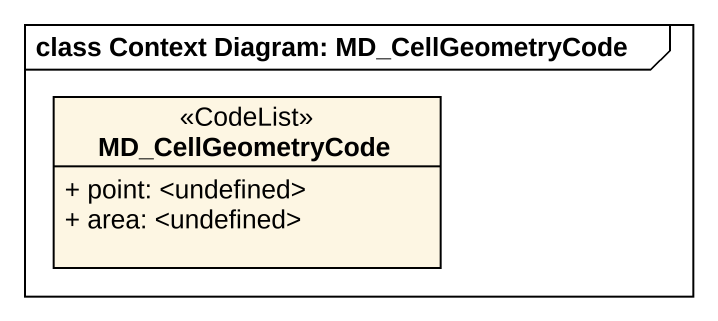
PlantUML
@startuml
mainframe class Context Diagram: MD_CellGeometryCode
hide circle
hide empty members
skinparam classAttributeIconSize 0
class MD_CellGeometryCode <<CodeList>> {
  + point: <undefined>
  + area: <undefined>
}
@enduml
